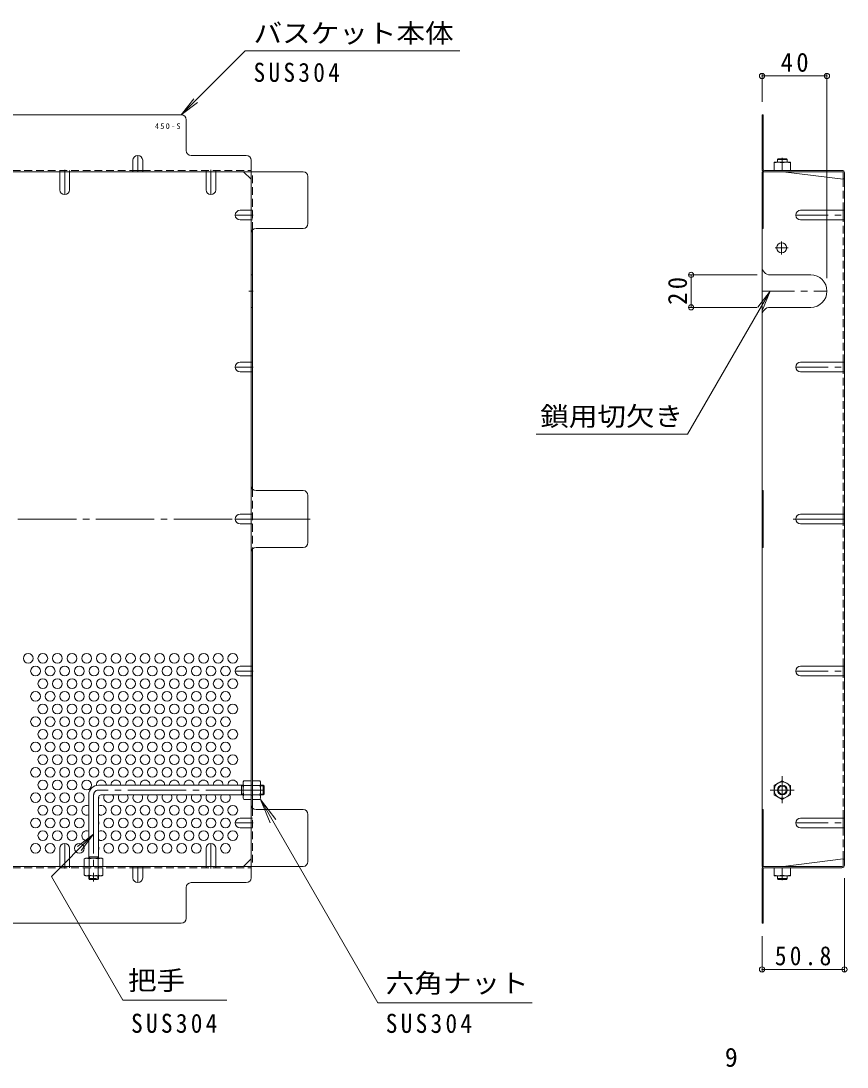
# Model space of a CAD drawing. Units: millimetres at full size, sheet at 1:4; details may follow other scales. Extents: x -887 to 1051, y -780 to 740.
# Drawn here: x 507 to 1015, y 6 to 650 of the extents above; entities that cross this region are included whole.
import ezdxf
from ezdxf.enums import TextEntityAlignment as Align

# ---------------------------------------------------------------- set-up
doc = ezdxf.new("R2010")
doc.units = ezdxf.units.MM
doc.header["$LTSCALE"] = 4
doc.header["$PDMODE"] = 32
doc.header["$PDSIZE"] = 3.2
for name, pattern in [('CHAIN1', [8, 5, -1, 1, -1]), ('CHAIN2', [12, 9, -1, 1, -1]), ('DASHED1', [1.8, 1.2, -0.6])]:
    doc.linetypes.add(name, pattern=pattern)
for name, color, linetype, lineweight in [('A-1_躯体', 3, 'Continuous', 9), ('A-4_その他', 7, 'Continuous', 9), ('A-5_文字', 7, 'Continuous', 9), ('A-6_寸法', 2, 'Continuous', 9), ('A-7_ハッチ', 2, 'Continuous', 9), ('A-8_記号', 2, 'Continuous', 9), ('A-B_ﾊｯﾁ', 2, 'Continuous', 9), ('F-4_F-4ﾚｲﾔ', 7, 'Continuous', 9)]:
    doc.layers.add(name, color=color, linetype=linetype, lineweight=lineweight)
doc.styles.add('ＭＳ ゴシック', font='')
doc.styles.get('ＭＳ ゴシック').set_extended_font_data('MS Gothic')

msp = doc.modelspace()

# ---------------------------------------------------------------- linework, layer by layer
at = {"layer": 'A-1_躯体'}
for p, q in [((972.51, 564.462), (973.01, 564.962)), ((978.51, 564.462), (972.51, 564.462)), ((972.51, 562.762), (972.51, 564.462)), ((978.01, 564.962), (973.01, 564.962)), ((978.51, 564.462), (978.01, 564.962)), ((978.51, 562.762), (978.51, 564.462)), ((643.393, 179.359), (554.393, 179.359)), ((642.393, 173.359), (642.393, 179.359)), ((642.393, 178.859), (643.393, 178.859)), ((642.393, 173.859), (643.393, 173.859)), ((655.893, 179.359), (654.193, 179.359)), ((654.193, 178.859), (656.393, 178.859)), ((654.193, 173.859), (656.393, 173.859)), ((655.893, 173.359), (655.893, 179.359)), ((655.893, 179.359), (656.393, 178.859)), ((655.893, 173.359), (656.393, 173.859)), ((656.393, 173.859), (656.393, 178.859)), ((548.393, 173.359), (548.393, 134.359)), ((554.393, 171.859), (554.393, 134.359)), ((643.393, 173.359), (555.893, 173.359)), ((655.893, 173.359), (654.193, 173.359)), ((548.393, 135.359), (554.393, 135.359)), ((548.893, 135.359), (548.893, 134.359)), ((553.893, 135.359), (553.893, 134.359)), ((972.51, 123.562), (972.51, 121.862)), ((978.51, 123.562), (978.51, 121.862)), ((978.51, 121.862), (972.51, 121.862)), ((972.51, 121.862), (973.01, 121.362)), ((978.01, 121.362), (973.01, 121.362)), ((978.51, 121.862), (978.01, 121.362))]:
    msp.add_line(p, q, dxfattribs=at)
at = {"layer": 'A-1_躯体', "linetype": 'CHAIN2'}
for p, q in [((656.393, 176.359), (554.393, 176.359)), ((551.393, 173.359), (551.393, 120.126))]:
    msp.add_line(p, q, dxfattribs=at)
at = {"layer": 'A-1_躯体', "linetype": 'DASHED1'}
for p, q in [((548.393, 121.859), (548.393, 123.559)), ((548.893, 123.559), (548.893, 121.359)), ((553.893, 123.559), (553.893, 121.359)), ((554.393, 121.859), (554.393, 123.559)), ((548.393, 121.859), (554.393, 121.859)), ((548.393, 121.859), (548.893, 121.359)), ((548.893, 121.359), (553.893, 121.359)), ((554.393, 121.859), (553.893, 121.359))]:
    msp.add_line(p, q, dxfattribs=at)
at = {"layer": 'A-1_躯体'}
for radius in [3, 2.458]:
    msp.add_circle((975.51, 176.359), radius, dxfattribs=at)
for centre, radius in [((554.393, 173.359), 6), ((555.893, 171.859), 1.5)]:
    msp.add_arc(centre, radius, 90, 180, dxfattribs=at)
at = {"layer": 'A-1_躯体', "linetype": 'CHAIN2'}
msp.add_arc((554.393, 173.359), 3, 90, 180, dxfattribs=at)
at = {"layer": 'A-4_その他'}
for p, q in [((963.01, 617.078), (963.01, 599.966)), ((963.01, 615.878), (1003.01, 615.878)), ((1003.01, 617.078), (1003.01, 491.458)), ((918.17, 493.458), (960.01, 493.458)), ((919.37, 493.458), (919.37, 473.458)), ((918.17, 473.458), (960.01, 473.458)), ((1013.81, 64.735), (1013.81, 122.159)), ((963.01, 64.735), (963.01, 86.359)), ((963.01, 65.935), (1013.81, 65.935))]:
    msp.add_line(p, q, dxfattribs=at)
for p in [(963.01, 615.878), (1003.01, 615.878), (919.37, 493.458), (919.37, 473.458), (963.01, 65.935), (1013.81, 65.935)]:
    msp.add_point(p, dxfattribs=at)
at = {"layer": 'A-5_文字'}
for p, q in [((644.733, 631.306), (605.392, 591.966)), ((776.939, 631.306), (644.733, 631.306)), ((605.392, 591.966), (613.002, 601.883)), ((605.392, 591.966), (615.309, 599.575)), ((968.01, 483.458), (960.401, 473.541)), ((917.223, 395.492), (823.99, 395.492)), ((654.16, 170.609), (726.431, 45.429)), ((654.16, 170.609), (660.139, 156.172)), ((654.16, 170.609), (663.672, 158.212)), ((551.393, 149.174), (541.476, 141.565)), ((633.348, 47.044), (569.302, 47.044)), ((821.381, 45.429), (726.431, 45.429))]:
    msp.add_line(p, q, dxfattribs=at)
for points in [[(917.223, 395.492), (968.01, 483.458), (963.227, 471.91)], [(569.302, 47.044), (525.365, 123.146), (551.393, 149.174), (543.784, 139.257)]]:
    msp.add_lwpolyline(points, dxfattribs=at)
at = {"layer": 'A-6_寸法'}
for centre in [(511.093, 257.426), (520.093, 257.426), (529.093, 257.426), (538.093, 257.426), (547.093, 257.426), (556.093, 257.426), (565.093, 257.426), (574.093, 257.426), (583.093, 257.426), (592.093, 257.426), (601.093, 257.426), (610.093, 257.426), (619.093, 257.426), (628.093, 257.426), (637.093, 257.426), (515.593, 249.631), (524.593, 249.631), (533.593, 249.631), (542.593, 249.631), (551.593, 249.631), (560.593, 249.631), (569.593, 249.631), (578.593, 249.631), (587.593, 249.631), (596.593, 249.631), (605.593, 249.631), (614.593, 249.631), (623.593, 249.631), (632.593, 249.631), (520.093, 241.837), (529.093, 241.837), (538.093, 241.837), (547.093, 241.837), (556.093, 241.837), (565.093, 241.837), (574.093, 241.837), (583.093, 241.837), (592.093, 241.837), (601.093, 241.837), (610.093, 241.837), (619.093, 241.837), (628.093, 241.837), (637.093, 241.837), (515.593, 234.043), (524.593, 234.043), (533.593, 234.043), (542.593, 234.043), (551.593, 234.043), (560.593, 234.043), (569.593, 234.043), (578.593, 234.043), (587.593, 234.043), (596.593, 234.043), (605.593, 234.043), (614.593, 234.043), (623.593, 234.043), (632.593, 234.043), (520.093, 226.249), (529.093, 226.249), (538.093, 226.249), (547.093, 226.249), (556.093, 226.249), (565.093, 226.249), (574.093, 226.249), (583.093, 226.249), (592.093, 226.249), (601.093, 226.249), (610.093, 226.249), (619.093, 226.249), (628.093, 226.249), (637.093, 226.249), (515.593, 218.454), (524.593, 218.454), (533.593, 218.454), (542.593, 218.454), (551.593, 218.454), (560.593, 218.454), (569.593, 218.454), (578.593, 218.454), (587.593, 218.454), (596.593, 218.454), (605.593, 218.454), (614.593, 218.454), (623.593, 218.454), (632.593, 218.454), (520.093, 210.66), (529.093, 210.66), (538.093, 210.66), (547.093, 210.66), (556.093, 210.66), (565.093, 210.66), (574.093, 210.66), (583.093, 210.66), (592.093, 210.66), (601.093, 210.66), (610.093, 210.66), (619.093, 210.66), (628.093, 210.66), (637.093, 210.66), (515.593, 202.866), (524.593, 202.866), (533.593, 202.866), (542.593, 202.866), (551.593, 202.866), (560.593, 202.866), (569.593, 202.866), (578.593, 202.866), (587.593, 202.866), (596.593, 202.866), (605.593, 202.866), (614.593, 202.866), (623.593, 202.866), (632.593, 202.866), (520.093, 195.072), (529.093, 195.072), (538.093, 195.072), (547.093, 195.072), (556.093, 195.072), (565.093, 195.072), (574.093, 195.072), (583.093, 195.072), (592.093, 195.072), (601.093, 195.072), (610.093, 195.072), (619.093, 195.072), (628.093, 195.072), (637.093, 195.072), (515.593, 187.278), (524.593, 187.278), (533.593, 187.278), (542.593, 187.278), (551.593, 187.278), (560.593, 187.278), (569.593, 187.278), (578.593, 187.278), (587.593, 187.278), (596.593, 187.278), (605.593, 187.278), (614.593, 187.278), (623.593, 187.278), (632.593, 187.278), (520.093, 179.483), (529.093, 179.483), (538.093, 179.483), (547.093, 179.483), (515.593, 171.689), (524.593, 171.689), (533.593, 171.689), (542.593, 171.689), (520.093, 163.895), (529.093, 163.895), (538.093, 163.895), (565.093, 163.895), (574.093, 163.895), (583.093, 163.895), (592.093, 163.895), (601.093, 163.895), (610.093, 163.895), (619.093, 163.895), (628.093, 163.895), (637.093, 163.895), (515.593, 156.101), (524.593, 156.101), (533.593, 156.101), (542.593, 156.101), (560.593, 156.101), (569.593, 156.101), (578.593, 156.101), (587.593, 156.101), (596.593, 156.101), (605.593, 156.101), (614.593, 156.101), (623.593, 156.101), (632.593, 156.101), (520.093, 148.306), (529.093, 148.306), (538.093, 148.306), (565.093, 148.306), (574.093, 148.306), (583.093, 148.306), (592.093, 148.306), (601.093, 148.306), (610.093, 148.306), (619.093, 148.306), (628.093, 148.306), (637.093, 148.306), (515.593, 140.512), (524.593, 140.512), (542.593, 140.512), (560.593, 140.512), (569.593, 140.512), (578.593, 140.512), (587.593, 140.512), (596.593, 140.512), (605.593, 140.512), (614.593, 140.512), (632.593, 140.512)]:
    msp.add_circle(centre, 3, dxfattribs=at)
for centre, start, end in [((556.093, 179.483), 357.61786, 185.06075), ((565.093, 179.483), 357.61786, 182.38214), ((574.093, 179.483), 357.61786, 182.38214), ((583.093, 179.483), 357.61786, 182.38214), ((592.093, 179.483), 357.61786, 182.38214), ((601.093, 179.483), 357.61786, 182.38214), ((610.093, 179.483), 357.61786, 182.38214), ((619.093, 179.483), 357.61786, 182.38214), ((628.093, 179.483), 357.61786, 182.38214), ((637.093, 179.483), 357.61786, 182.38214), ((551.593, 171.689), 338.96053, 14.11906), ((560.593, 171.689), 146.18508, 33.81492), ((569.593, 171.689), 146.18508, 33.81492), ((578.593, 171.689), 146.18508, 33.81492), ((587.593, 171.689), 146.18508, 33.81492), ((596.593, 171.689), 146.18508, 33.81492), ((605.593, 171.689), 146.18508, 33.81492), ((614.593, 171.689), 146.18508, 33.81492), ((623.593, 171.689), 146.18508, 33.81492), ((632.593, 171.689), 146.18508, 33.81492), ((547.093, 163.895), 64.32071, 295.67929), ((556.093, 163.895), 235.48189, 124.51811), ((551.593, 156.101), 338.96053, 21.03947), ((547.093, 148.306), 64.32071, 295.67929), ((556.093, 148.306), 235.48189, 124.51811), ((551.593, 140.512), 338.96053, 21.03947)]:
    msp.add_arc(centre, 3, start, end, dxfattribs=at)
at = {"layer": 'A-7_ハッチ'}
for p, q in [((605.392, 591.966), (263.794, 591.966)), ((608.392, 569.966), (608.392, 588.966)), ((963.81, 558.432), (963.81, 591.966)), ((645.393, 566.966), (611.392, 566.966)), ((963.01, 566.966), (963.81, 566.966)), ((648.393, 122.359), (648.393, 563.966)), ((188.79, 556.966), (680.397, 556.966)), ((575.593, 557.766), (581.593, 557.766)), ((648.393, 552.353), (643.781, 556.966)), ((683.397, 524.965), (683.397, 553.966)), ((963.01, 556.966), (1012.343, 556.966)), ((963.01, 556.966), (963.01, 129.359)), ((963.81, 556.966), (963.81, 521.961)), ((964.477, 557.766), (1012.21, 557.766)), ((976.01, 556.962), (1013.01, 552.35)), ((1013.01, 556.299), (1013.01, 552.35)), ((1013.81, 556.166), (1013.81, 130.159)), ((1013.01, 527.224), (1013.01, 533.224)), ((651.393, 521.965), (680.397, 521.965)), ((963.01, 521.961), (963.81, 521.961)), ((649.193, 521.009), (649.193, 361.623)), ((1013.01, 433.693), (1013.01, 439.693)), ((680.397, 360.663), (651.393, 360.663)), ((963.01, 360.666), (963.81, 360.666)), ((683.397, 328.662), (683.397, 357.663)), ((1013.01, 340.162), (1013.01, 346.162)), ((649.193, 165.32), (649.193, 324.701)), ((651.393, 325.662), (680.397, 325.662)), ((1013.01, 246.631), (1013.01, 252.631)), ((680.397, 164.36), (651.393, 164.36)), ((683.397, 132.359), (683.397, 161.36)), ((963.01, 164.363), (963.81, 164.363)), ((963.81, 129.359), (963.81, 164.363)), ((1013.01, 153.101), (1013.01, 159.101)), ((188.79, 129.359), (680.397, 129.359)), ((643.781, 129.359), (648.393, 133.971)), ((963.01, 129.359), (1012.343, 129.359)), ((976.01, 129.362), (1013.01, 133.974)), ((1013.01, 130.025), (1013.01, 133.974)), ((575.593, 128.559), (581.593, 128.559)), ((963.81, 127.892), (963.81, 94.359)), ((964.477, 128.559), (1012.21, 128.559)), ((608.392, 97.359), (608.392, 116.359)), ((611.392, 119.359), (645.393, 119.359)), ((963.01, 119.359), (963.81, 119.359)), ((263.794, 94.359), (605.392, 94.359))]:
    msp.add_line(p, q, dxfattribs=at)
at = {"layer": 'A-7_ハッチ', "linetype": 'DASHED1'}
for p, q in [((487.093, 557.766), (575.593, 557.766)), ((530.593, 556.966), (530.593, 557.766)), ((536.593, 556.966), (536.593, 557.766)), ((581.593, 557.766), (648.393, 557.766)), ((620.593, 556.966), (620.593, 557.766)), ((626.593, 556.966), (626.593, 557.766)), ((649.193, 521.009), (649.193, 556.966)), ((1013.01, 533.224), (1013.01, 552.35)), ((648.393, 533.224), (649.193, 533.224)), ((648.393, 527.224), (649.193, 527.224)), ((1013.01, 439.693), (1013.01, 527.224)), ((648.393, 439.693), (649.193, 439.693)), ((648.393, 433.693), (649.193, 433.693)), ((1013.01, 346.162), (1013.01, 433.693)), ((649.193, 361.623), (649.193, 324.701)), ((648.393, 346.162), (649.193, 346.162)), ((648.393, 340.162), (649.193, 340.162)), ((1013.01, 252.631), (1013.01, 340.162)), ((648.393, 252.631), (649.193, 252.631)), ((648.393, 246.631), (649.193, 246.631)), ((1013.01, 159.101), (1013.01, 246.631)), ((649.193, 179.359), (648.393, 179.359)), ((649.193, 173.159), (648.393, 173.159)), ((649.193, 165.32), (649.193, 129.354)), ((648.393, 159.101), (649.193, 159.101)), ((648.393, 153.101), (649.193, 153.101)), ((1013.01, 133.974), (1013.01, 153.101)), ((530.593, 129.359), (530.593, 128.559)), ((536.593, 129.359), (536.593, 128.559)), ((554.393, 129.359), (554.393, 128.559)), ((620.593, 129.359), (620.593, 128.559)), ((626.593, 129.359), (626.593, 128.559)), ((487.093, 128.559), (575.593, 128.559)), ((581.593, 128.559), (648.393, 128.559))]:
    msp.add_line(p, q, dxfattribs=at)
at = {"layer": 'A-7_ハッチ', "linetype": 'CHAIN2'}
for p, q in [((684.75, 343.162), (184.868, 343.162)), ((982.122, 343.163), (1013.81, 343.163))]:
    msp.add_line(p, q, dxfattribs=at)
at = {"layer": 'A-7_ハッチ'}
for points in [[(963.01, 558.566), (963.01, 591.966), (963.81, 591.966)], [(963.01, 325.665), (963.81, 325.665), (963.81, 360.666)], [(963.01, 127.759), (963.01, 94.359), (963.81, 94.359)]]:
    msp.add_lwpolyline(points, dxfattribs=at)
for centre, radius, start, end in [((605.392, 588.966), 3, 0, 90), ((611.392, 569.966), 3, 180, 270), ((645.393, 563.966), 3, 0, 90), ((680.397, 553.966), 3, 0, 90), ((964.61, 558.566), 1.6, 180, 270), ((964.477, 558.432), 0.667, 180, 270), ((1012.21, 556.166), 1.6, 0, 90), ((1012.343, 556.299), 0.667, 0, 90), ((1013.01, 553.15), 0.8, 270, 0), ((651.393, 518.965), 3, 90, 180), ((680.397, 524.965), 3, 270, 0), ((651.393, 363.663), 3, 180, 270), ((680.397, 357.663), 3, 0, 90), ((680.397, 328.662), 3, 270, 0), ((651.393, 322.662), 3, 90, 180), ((651.393, 167.36), 3, 180, 270), ((680.397, 161.36), 3, 0, 90), ((680.397, 132.359), 3, 270, 0), ((964.61, 127.759), 1.6, 90, 180), ((1012.21, 130.159), 1.6, 270, 0), ((1012.343, 130.025), 0.667, 270, 0), ((1013.01, 133.174), 0.8, 0, 90), ((645.393, 122.359), 3, 270, 0), ((964.477, 127.892), 0.667, 90, 180), ((611.392, 116.359), 3, 90, 180), ((605.392, 97.359), 3, 270, 0)]:
    msp.add_arc(centre, radius, start, end, dxfattribs=at)
at = {"layer": 'A-8_記号', "linetype": 'CHAIN1'}
for p, q in [((578.593, 556.966), (578.593, 566.966)), ((533.593, 558.166), (533.593, 542.816)), ((623.593, 558.166), (623.593, 542.816)), ((649.593, 530.224), (638.593, 530.224)), ((983.81, 530.224), (1013.81, 530.224)), ((979.11, 510.062), (971.11, 510.062)), ((975.11, 506.062), (975.11, 514.062)), ((647.047, 483.458), (649.593, 483.458)), ((963.01, 483.458), (1003.01, 483.458)), ((649.593, 436.693), (638.593, 436.693)), ((983.81, 436.693), (1013.81, 436.693)), ((651.101, 343.162), (638.593, 343.162)), ((649.593, 249.631), (638.593, 249.631)), ((983.81, 249.631), (1013.81, 249.631)), ((649.593, 156.101), (638.593, 156.101)), ((983.81, 156.101), (1013.81, 156.101)), ((533.593, 128.159), (533.593, 143.509)), ((623.593, 128.159), (623.593, 143.509)), ((578.593, 129.359), (578.593, 119.359))]:
    msp.add_line(p, q, dxfattribs=at)
at = {"layer": 'A-8_記号'}
for p, q in [((575.593, 563.966), (575.593, 556.966)), ((581.593, 563.966), (581.593, 556.966)), ((530.593, 545.816), (530.593, 556.966)), ((536.593, 545.816), (536.593, 556.966)), ((620.593, 545.816), (620.593, 556.966)), ((626.593, 545.816), (626.593, 556.966)), ((641.593, 533.224), (648.393, 533.224)), ((986.81, 533.224), (1013.81, 533.224)), ((641.593, 527.224), (648.393, 527.224)), ((986.81, 527.224), (1013.81, 527.224)), ((649.193, 493.458), (648.393, 493.458)), ((968.01, 493.458), (993.01, 493.458)), ((649.193, 473.458), (648.393, 473.458)), ((968.01, 473.458), (993.01, 473.458)), ((641.593, 439.693), (648.393, 439.693)), ((986.81, 439.693), (1013.81, 439.693)), ((641.593, 433.693), (648.393, 433.693)), ((986.81, 433.693), (1013.81, 433.693)), ((641.593, 346.162), (648.393, 346.162)), ((986.81, 346.162), (1013.81, 346.162)), ((641.593, 340.162), (648.393, 340.162)), ((986.81, 340.162), (1013.81, 340.162)), ((641.593, 252.631), (648.393, 252.631)), ((986.81, 252.631), (1013.81, 252.631)), ((641.593, 246.631), (648.393, 246.631)), ((986.81, 246.631), (1013.81, 246.631)), ((641.593, 159.101), (648.393, 159.101)), ((986.81, 159.101), (1013.81, 159.101)), ((641.593, 153.101), (648.393, 153.101)), ((986.81, 153.101), (1013.81, 153.101)), ((530.593, 140.509), (530.593, 129.359)), ((536.593, 140.509), (536.593, 129.359)), ((620.593, 140.509), (620.593, 129.359)), ((626.593, 140.509), (626.593, 129.359)), ((575.593, 122.359), (575.593, 129.359)), ((581.593, 122.359), (581.593, 129.359))]:
    msp.add_line(p, q, dxfattribs=at)
msp.add_circle((975.11, 510.062), 3.1, dxfattribs=at)
for centre, radius, start, end in [((578.593, 563.966), 3, 0, 180), ((533.593, 545.816), 3, 180, 0), ((623.593, 545.816), 3, 180, 0), ((641.593, 530.224), 3, 90, 270), ((986.81, 530.224), 3, 90, 270), ((968.01, 498.458), 5, 180, 270), ((993.01, 483.458), 10, 270, 90), ((968.01, 468.458), 5, 90, 180), ((641.593, 436.693), 3, 90, 270), ((986.81, 436.693), 3, 90, 270), ((641.593, 343.162), 3, 90, 270), ((986.81, 343.162), 3, 90, 270), ((641.593, 249.631), 3, 90, 270), ((986.81, 249.631), 3, 90, 270), ((641.593, 156.101), 3, 90, 270), ((986.81, 156.101), 3, 90, 270), ((533.593, 140.509), 3, 0, 180), ((623.593, 140.509), 3, 0, 180), ((578.593, 122.359), 3, 180, 0)]:
    msp.add_arc(centre, radius, start, end, dxfattribs=at)
at = {"layer": 'A-B_ﾊｯﾁ'}
for p, q in [((970.51, 557.762), (970.51, 562.762)), ((980.51, 562.762), (970.51, 562.762)), ((975.51, 557.762), (975.51, 562.329)), ((980.51, 557.762), (980.51, 562.762)), ((980.51, 557.762), (970.51, 557.762)), ((643.393, 181.359), (643.826, 182.109)), ((643.393, 171.359), (643.393, 181.359)), ((648.393, 182.109), (643.826, 182.109)), ((648.393, 170.609), (648.393, 182.109)), ((649.193, 170.609), (649.193, 182.109)), ((649.193, 182.109), (653.76, 182.109)), ((654.193, 181.359), (653.76, 182.109)), ((654.193, 171.359), (654.193, 181.359)), ((975.51, 182.109), (970.51, 179.222)), ((643.826, 179.222), (648.393, 179.222)), ((653.76, 179.222), (649.193, 179.222)), ((970.51, 179.222), (970.51, 173.495)), ((643.393, 171.359), (643.826, 170.609)), ((643.826, 173.495), (648.393, 173.495)), ((648.393, 170.609), (643.826, 170.609)), ((653.76, 173.495), (649.193, 173.495)), ((649.193, 170.609), (653.76, 170.609)), ((654.193, 171.359), (653.76, 170.609)), ((975.51, 170.609), (970.51, 173.495)), ((975.51, 170.609), (980.51, 173.495)), ((546.393, 134.359), (545.643, 133.926)), ((545.643, 129.359), (545.643, 133.926)), ((545.643, 129.359), (557.143, 129.359)), ((546.393, 134.359), (556.393, 134.359)), ((548.53, 133.926), (548.53, 129.359)), ((554.256, 133.926), (554.256, 129.359)), ((556.393, 134.359), (557.143, 133.926)), ((557.143, 129.359), (557.143, 133.926)), ((980.51, 128.562), (970.51, 128.562)), ((970.51, 128.562), (970.51, 123.562)), ((980.51, 123.562), (970.51, 123.562)), ((975.51, 128.562), (975.51, 123.995)), ((980.51, 128.562), (980.51, 123.562))]:
    msp.add_line(p, q, dxfattribs=at)
at = {"layer": 'A-B_ﾊｯﾁ', "linetype": 'CHAIN1'}
for p, q in [((975.51, 565.449), (975.51, 562.387)), ((975.51, 184.887), (975.51, 168.379)), ((968.04, 176.359), (982.8, 176.359)), ((975.51, 120.876), (975.51, 123.937))]:
    msp.add_line(p, q, dxfattribs=at)
at = {"layer": 'A-B_ﾊｯﾁ', "linetype": 'DASHED1'}
for p, q in [((557.143, 128.559), (545.643, 128.559)), ((545.643, 128.559), (545.643, 123.992)), ((546.393, 123.559), (545.643, 123.992)), ((556.393, 123.559), (546.393, 123.559)), ((548.53, 123.992), (548.53, 128.559)), ((554.256, 123.992), (554.256, 128.559)), ((556.393, 123.559), (557.143, 123.992)), ((557.143, 128.559), (557.143, 123.992))]:
    msp.add_line(p, q, dxfattribs=at)
at = {"layer": 'A-B_ﾊｯﾁ'}
msp.add_lwpolyline([(975.51, 182.109), (980.51, 179.222), (980.51, 173.495)], dxfattribs=at)
msp.add_circle((975.51, 176.359), 5, dxfattribs=at)
for centre, radius, start, end in [((973.01, 555.329), 7.433, 70.34633, 109.65366), ((978.01, 555.329), 7.433, 70.34633, 109.65366), ((646.675, 180.464), 3.29, 149.99998, 176.07924), ((646.128, 180.699), 2.735, 180.2103, 212.68507), ((650.911, 180.464), 3.29, 3.92076, 30.00002), ((651.458, 180.699), 2.735, 327.31493, 359.7897), ((653.076, 176.359), 9.683, 162.79973, 197.20026), ((644.511, 176.359), 9.683, 342.79974, 17.20027), ((646.128, 172.019), 2.735, 147.31491, 179.78969), ((646.675, 172.253), 3.29, 183.92075, 210), ((651.458, 172.019), 2.735, 0.21031, 32.68509), ((650.911, 172.253), 3.29, 330, 356.07925), ((547.288, 131.077), 3.29, 93.92075, 120), ((547.053, 131.624), 2.735, 57.31491, 89.78969), ((551.393, 124.676), 9.683, 72.79973, 107.20026), ((555.733, 131.624), 2.735, 90.2103, 122.68507), ((555.498, 131.077), 3.29, 59.99998, 86.07924), ((973.01, 130.995), 7.433, 250.34634, 289.65367), ((978.01, 130.995), 7.433, 250.34634, 289.65367)]:
    msp.add_arc(centre, radius, start, end, dxfattribs=at)
at = {"layer": 'A-B_ﾊｯﾁ', "linetype": 'DASHED1'}
for centre, radius, start, end in [((547.288, 126.841), 3.29, 239.99998, 266.07924), ((547.053, 126.293), 2.735, 270.2103, 302.68507), ((551.393, 133.241), 9.683, 252.79973, 287.20026), ((555.733, 126.293), 2.735, 237.31491, 269.78969), ((555.498, 126.841), 3.29, 273.92075, 300)]:
    msp.add_arc(centre, radius, start, end, dxfattribs=at)

# ---------------------------------------------------------------- texts
at = {"layer": 'A-4_その他', "color": 2, "char_height": 11.73, "attachment_point": 7, "style": 'ＭＳ ゴシック'}
for s, insert in [('\\T1.27;\\W0.95;40', (974.51, 618.278)), ('\\T1.28;\\W0.9;50.8', (970.91, 68.335))]:
    msp.add_mtext(s, dxfattribs=dict(at, insert=insert))
at = {"layer": 'A-4_その他', "color": 2, "insert": (916.97, 474.958), "char_height": 11.73, "attachment_point": 7, "rotation": 90, "style": 'ＭＳ ゴシック'}
msp.add_mtext('\\T1.27;\\W0.95;20', dxfattribs=at)
at = {"layer": 'A-5_文字', "color": 2, "style": 'ＭＳ ゴシック', "width": 1.1}
for s, p in [('バスケット本体', (649.858, 632.806)), ('鎖用切欠き', (826.438, 396.992)), ('把手', (572.552, 49.778)), ('六角ナット', (731.286, 48.163))]:
    msp.add_text(s, height=11.73, dxfattribs=at).set_placement(p, align=Align.BOTTOM_LEFT)
at = {"layer": 'A-5_文字', "color": 2, "char_height": 11.73, "attachment_point": 7, "style": 'ＭＳ ゴシック'}
for insert in [(649.858, 612.066), (574.427, 26.764), (731.286, 26.705)]:
    msp.add_mtext('\\T1.28;\\W0.9;SUS304', dxfattribs=dict(at, insert=insert))
at = {"layer": 'A-5_文字', "color": 6, "insert": (589.152, 583.166), "char_height": 3.519, "attachment_point": 7, "style": 'ＭＳ ゴシック'}
msp.add_mtext('\\T1.34;\\W0.9;450-S', dxfattribs=at)
at = {"layer": 'F-4_F-4ﾚｲﾔ', "color": 2, "style": 'ＭＳ ゴシック'}
msp.add_text('9', height=11.73, dxfattribs=at).set_placement((940.104, 2.528), align=Align.BOTTOM_LEFT)

doc.saveas('drawing.dxf')
